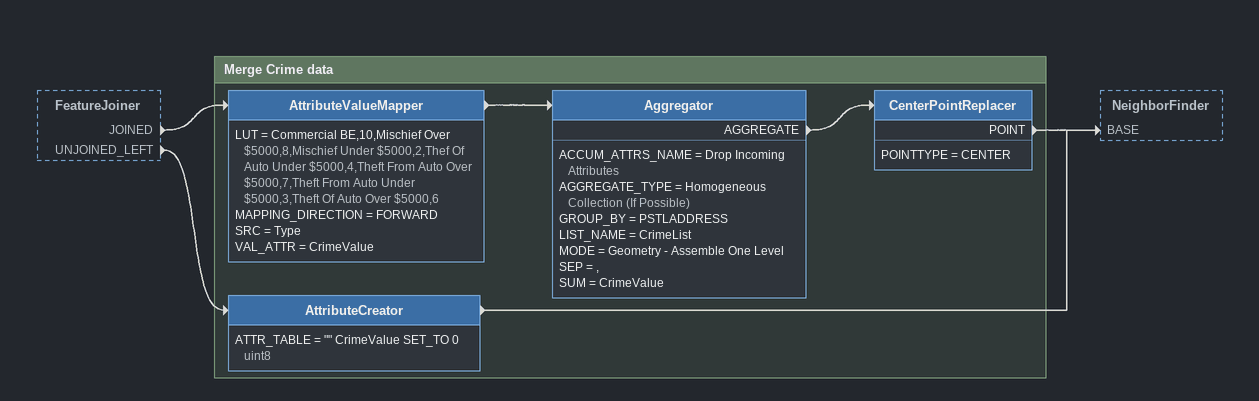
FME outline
FeatureJoiner [outside]
    JOINED -> AttributeValueMapper
    UNJOINED_LEFT -> AttributeCreator

Bookmark: Merge Crime data
AttributeValueMapper
    LUT = Commercial BE,10,Mischief Over $5000,8,Mischief Under $5000,2,Thef Of Auto Under $5000,4,Theft From Auto Over $5000,7,Theft From Auto Under $5000,3,Theft Of Auto Over $5000,6
    MAPPING_DIRECTION = FORWARD
    SRC = Type
    VAL_ATTR = CrimeValue
    -> Aggregator
Aggregator
    ACCUM_ATTRS_NAME = Drop Incoming Attributes
    AGGREGATE_TYPE = Homogeneous Collection (If Possible)
    GROUP_BY = PSTLADDRESS
    LIST_NAME = CrimeList
    MODE = Geometry - Assemble One Level
    SEP = ,
    SUM = CrimeValue
    AGGREGATE -> CenterPointReplacer
CenterPointReplacer
    POINTTYPE = CENTER
    POINT -> NeighborFinder [BASE]
AttributeCreator
    ATTR_TABLE = "" CrimeValue SET_TO 0 uint8
    -> NeighborFinder [BASE]
